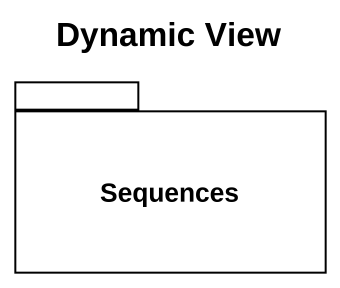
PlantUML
@startuml
title Dynamic View
package Sequences {
}
@enduml
